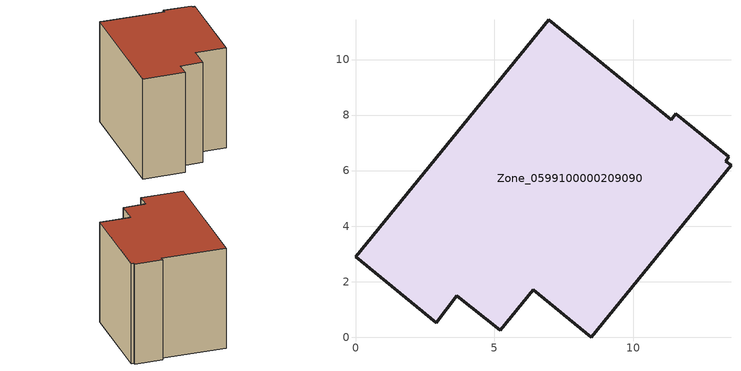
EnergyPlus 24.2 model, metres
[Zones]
Zone_0599100000209090
 floor ground (C_G): 6.96,11.43 11.38,7.83 11.54,8.04 13.44,6.49 13.33,6.34 13.53,6.19 8.5,0 6.4,1.71 5.22,0.24 3.65,1.49 2.91,0.52 0,2.89 z0
 wall outside (C_F): 2.91,0.52 3.65,1.49 5.22,0.24 6.4,1.71 8.5,0 13.53,6.19 13.33,6.34 13.44,6.49 11.54,8.04 11.38,7.83 6.96,11.43 0,2.89 2.91,0.52 z0:9.38
 roof outside (C_R): 8.5,0 13.53,6.19 13.33,6.34 13.44,6.49 11.54,8.04 11.38,7.83 6.96,11.43 0,2.89 2.91,0.52 3.65,1.49 5.22,0.24 6.4,1.71 z9.38
[BUILDING]
Pand.0599100000209090: North Axis=0; Terrain=City; Loads Convergence Tolerance Value=0.04; Temperature Convergence Tolerance Value=0.4; Solar Distribution=FullExterior; Maximum Number of Warmup Days=25; Minimum Number of Warmup Days=1
[Site:Location]
Rotterdam.The.Hague.AP_ZH_NLD Design_Conditions: Latitude=51.96; Longitude=4.45; Time Zone=1; Elevation=-4.5
[SITE:GROUNDTEMPERATURE:BUILDINGSURFACE]
18, 18, 18, 18, 18, 18, 18, 18, 18, 18, 18, 18
[MATERIAL] Thermal Absorptance=0.9; Solar Absorptance=0.7; Visible Absorptance=0.7
Name | Roughness | Thickness | Conductivity | Density | Specific Heat
G.TC.1946 | MediumSmooth | 0.15 | 1 | 540 | 1210
F.TC.1946 | Rough | 0.3 | 0.857143 | 1920 | 840
R.TC.1946 | MediumRough | 0.2 | 0.909091 | 1500 | 1000
[CONSTRUCTION]
C_G: G.TC.1946
C_F: F.TC.1946
C_R: R.TC.1946
[ZONE]
Zone_0599100000209090: Type=1; Multiplier=1; Ceiling Height=Autocalculate; Volume=Autocalculate; Floor Area=autocalculate; Part of Total Floor Area=Yes
[ZONEINFILTRATION:DESIGNFLOWRATE]
Infil_Zone_0599100000209090: Zone or ZoneList or Space or SpaceList=Zone_0599100000209090; Schedule=AlwaysOn; Design Flow Rate Calculation Method=Flow/Area; Flow Rate per Floor Area=0.003; Constant Term Coefficient=1; Temperature Term Coefficient=0; Velocity Term Coefficient=0; Velocity Squared Term Coefficient=0
[HVACTEMPLATE:ZONE:IDEALLOADSAIRSYSTEM]
Zone_0599100000209090: Maximum Heating Supply Air Temperature=50; Minimum Cooling Supply Air Temperature=13; Maximum Heating Supply Air Humidity Ratio=0.0156; Minimum Cooling Supply Air Humidity Ratio=0.0077; Heating Limit=NoLimit; Cooling Limit=NoLimit; Dehumidification Control Type=ConstantSensibleHeatRatio; Cooling Sensible Heat Ratio=0.7; Dehumidification Setpoint=60; Humidification Control Type=None; Humidification Setpoint=30; Outdoor Air Method=None; Outdoor Air Flow Rate per Person=0.00944; Outdoor Air Flow Rate per Zone Floor Area=0; Outdoor Air Flow Rate per Zone=0; Demand Controlled Ventilation Type=None; Outdoor Air Economizer Type=NoEconomizer; Heat Recovery Type=None; Sensible Heat Recovery Effectiveness=0.7; Latent Heat Recovery Effectiveness=0.65
[ZONECONTROL:THERMOSTAT]
ThermostatControl_Zone_0599100000209090: Zone or ZoneList=Zone_0599100000209090; Control Type Schedule=DualSetpointControlType; Control 1=Thermostat_Zone_0599100000209090; Temperature Difference Between Cutout And Setpoint=0
[THERMOSTATSETPOINT:DUALSETPOINT]
Thermostat_Zone_0599100000209090: Heating Setpoint Temperature Schedule=HeatingSetpoint_Zone_0599100000209090; Cooling Setpoint Temperature Schedule=CoolingSetpoint_Zone_0599100000209090
[SCHEDULE:COMPACT]
HeatingSetpoint_Zone_0599100000209090: Through: 12/31, For: AllDays, Until: 24:00, 21
CoolingSetpoint_Zone_0599100000209090: Through: 12/31, For: AllDays, Until: 24:00, 24
DualSetpointControlType: Through: 12/31, For: AllDays, Until: 24:00, 4
AlwaysOn: Through: 12/31, For: AllDays, Until: 24:00, 1
